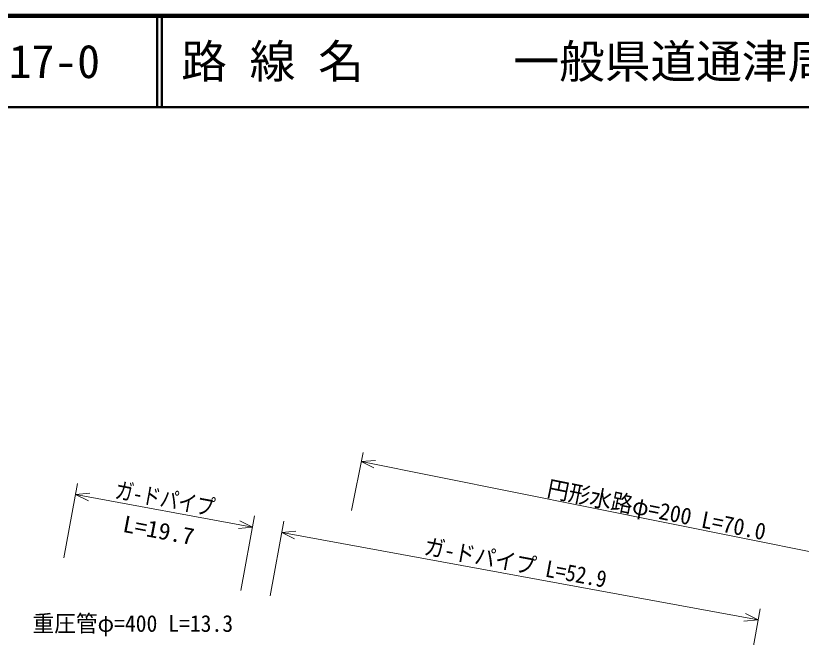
# Model space of a CAD drawing. Units: millimetres, scale not verified. Extents: x 40000 to 680000, y 20000 to 380000.
# Drawn here: x 162270 to 248246, y 311936 to 380000 of the extents above; entities that cross this region are included whole.
import ezdxf
from ezdxf.enums import TextEntityAlignment as Align

# ---------------------------------------------------------------- set-up
doc = ezdxf.new("R2010")
doc.units = ezdxf.units.MM
doc.header["$LTSCALE"] = 1000
for name, color, linetype, lineweight in [('M-STR-HTXT', 7, 'Continuous', 13), ('M-TTL', 2, 'Continuous', 140), ('M-TTL-LINE', 7, 'Continuous', 50), ('M-TTL-TXT', 7, 'Continuous', 50)]:
    doc.layers.add(name, color=color, linetype=linetype, lineweight=lineweight)
doc.styles.add('ＭＳ ゴシック', font='')
doc.styles.get('ＭＳ ゴシック').set_extended_font_data('MS Gothic')

msp = doc.modelspace()

# ---------------------------------------------------------------- linework, layer by layer
at = {"layer": 'M-STR-HTXT'}
for p, q in [((199010, 325815), (200285, 332162)), ((200088, 331181), (201641, 331298)), ((201476, 330474), (200088, 331181)), ((200088, 331181), (268783, 317383)), ((167547, 320632), (169046, 328792)), ((168820, 327561), (170371, 327703)), ((170219, 326877), (168820, 327561)), ((168820, 327561), (188195, 324003)), ((186923, 317074), (188421, 325233)), ((186796, 324687), (188195, 324003)), ((190109, 316489), (191607, 324648)), ((188195, 324003), (186644, 323860)), ((191381, 323417), (192932, 323560)), ((192781, 322733), (191381, 323417)), ((191381, 323417), (243525, 313841)), ((242253, 306912), (243751, 315071)), ((243525, 313841), (241974, 313699)), ((242126, 314525), (243525, 313841))]:
    msp.add_line(p, q, dxfattribs=at)
at = {"layer": 'M-TTL'}
msp.add_line((680000, 380000), (40000, 380000), dxfattribs=at)
at = {"layer": 'M-TTL-LINE'}
for p, q in [((177750, 380000), (177750, 370000)), ((178250, 380000), (178250, 370000)), ((40000, 370000), (680000, 370000))]:
    msp.add_line(p, q, dxfattribs=at)

# ---------------------------------------------------------------- texts
at = {"layer": 'M-STR-HTXT', "style": 'ＭＳ ゴシック'}
for s, rotation, width, p in [('ガ-ドパイプ', 349.5, 0.8, (172938, 326674)), ('円形水路φ=200 L=70.0', 348.5, 0.95, (220204, 326871)), ('L=19.7', 349.2, 1.05, (173785, 322959)), ('ガ-ドパイプ L=52.9', 349.5, 0.9, (206760, 320509))]:
    msp.add_text(s, height=1833, rotation=rotation, dxfattribs=dict(at, width=width)).set_placement(p, align=Align.BOTTOM_LEFT)
at = {"layer": 'M-STR-HTXT', "style": 'ＭＳ ゴシック', "width": 0.95}
msp.add_text('重圧管φ=400 L=13.3', height=1833, dxfattribs=at).set_placement((164108, 311985), align=Align.BOTTOM_LEFT)
at = {"layer": 'M-TTL-TXT', "style": 'ＭＳ ゴシック'}
for s, p in [('17-0', (161521, 375000)), ('路 線 名', (180380, 375000)), ('一般県道通津周東線', (216734, 375000))]:
    msp.add_text(s, height=3666, dxfattribs=at).set_placement(p, align=Align.MIDDLE_LEFT)

doc.saveas('drawing.dxf')
